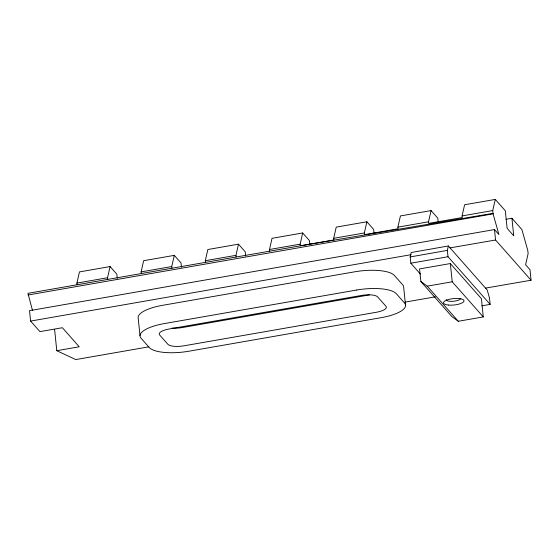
<?xml version="1.0" encoding="UTF-8"?>
<svg xmlns="http://www.w3.org/2000/svg" width="559" height="559" viewBox="0 0 559 559"><rect width="100%" height="100%" fill="white"/><g stroke="black" fill="none" stroke-linecap="round" stroke-linejoin="round"><path stroke-width="0.84" d="M32.548 310.678L27.95 293.328L333.863 239.972L333.688 238.302L336.225 227.122L366.886 221.776L364.349 232.956L364.517 234.626L398.057 228.778L397.896 227.15L400.426 215.928L431.08 210.589L437.83 218.22L438.256 222.391M481.704 305.857L490.152 304.382L448.018 256.735L447.347 250.383L448.353 245.967L411.172 252.521L410.173 256.937L410.823 263.219L420.417 274.085M77.079 284.762L76.904 283.092L79.441 271.912L110.095 266.566L116.852 274.203L117.278 278.382M107.733 279.409L107.559 277.746L110.095 266.566M141.273 273.561L141.099 271.898L143.635 260.711L174.289 255.365L181.046 263.003L181.479 267.188M171.927 268.215L171.753 266.552L174.289 255.365M205.467 262.367L205.3 260.697L207.836 249.517L238.49 244.171L245.24 251.809L245.674 255.994M236.122 257.021L235.954 255.351L238.49 244.171M269.669 251.166L269.494 249.503L272.03 238.323L302.685 232.97L309.441 240.608L309.875 244.793M431.08 210.589L428.543 221.783L428.704 223.383L462.251 217.535L462.083 215.914L464.627 204.748L495.288 199.416L492.738 210.554L493.024 213.342L300.323 245.82L300.148 244.157L302.685 232.97M410.173 256.937L447.347 250.383M462.083 215.914L492.738 210.554M397.896 227.15L428.543 221.783M28.125 294.991L493.08 213.866L498.907 234.556L494.491 229.567L29.536 310.657L30.598 321.076L39.927 331.634L62.37 327.721L79.231 346.783L56.78 350.703L54.593 329.363M30.598 321.076L411.11 254.68M148.876 346.825L75.751 359.584L56.78 350.703M405.261 302.084L435.37 296.829M76.904 283.092L107.559 277.746M141.099 271.898L171.753 266.552M205.3 260.697L235.954 255.351M269.494 249.503L300.148 244.157M333.688 238.302L364.349 232.956M505.965 219.296L511.925 218.262L521.903 229.581L527.724 250.215L528.136 253.527L525.6 264.728L530.023 269.724L531.05 280.234L485.54 288.102L448.353 245.967M450.009 247.896L495.567 240L531.05 280.234M410.823 263.219L448.018 256.735M450.344 263.555L419.564 268.921L420.864 281.498L451.924 316.618L458.275 321.271L483.297 316.918L481.411 298.681L450.344 263.555L452.231 281.792L483.297 316.918M369.387 294.914L182.143 327.574A13.311 4.158 -5.9 0 1 172.102 328.056M420.864 281.498L427.216 286.152L452.231 281.792M485.54 288.102L487.196 289.946L489.502 298.101L490.152 304.382M495.288 199.416L505.315 210.764L507.125 228.31L513.735 235.842L511.925 218.262M427.216 286.152L458.275 321.271M366.886 221.776L373.636 229.414L374.069 233.599M493.024 213.342L493.08 213.866M494.491 229.567L495.567 240M405.568 305.591L403.689 287.354A32.611 10.188 -5.9 0 0 402.662 284.797L394.395 275.454A32.611 10.188 -5.9 0 0 354.874 271.779L162.48 305.34A32.611 10.188 -5.9 0 0 138.122 317.414L140.009 335.652M460.742 298.31A7.323 2.285 -5.9 0 1 453.391 301.273A7.323 2.285 -5.9 0 1 446.173 299.624M356.761 290.016L164.36 323.57A32.611 10.188 -5.9 0 0 141.036 338.209L149.295 347.551A32.611 10.188 -5.9 0 0 188.816 351.227L381.217 317.666A32.611 10.188 -5.9 0 0 404.548 303.034L396.282 293.692A32.611 10.188 -5.9 0 0 356.761 290.016M361.554 295.432L169.153 328.992A13.311 4.158 -5.9 0 0 159.636 334.967L167.896 344.309A13.311 4.158 -5.9 0 0 184.03 345.804L376.424 312.25A13.311 4.158 -5.9 0 0 385.948 306.276L377.681 296.934A13.311 4.158 -5.9 0 0 361.554 295.432M448.535 305.067A10.314 3.221 -5.9 0 0 464.019 300.875A10.314 3.221 -5.9 0 0 448.702 299.449A10.314 3.221 -5.9 0 0 448.535 305.067"/></g></svg>
